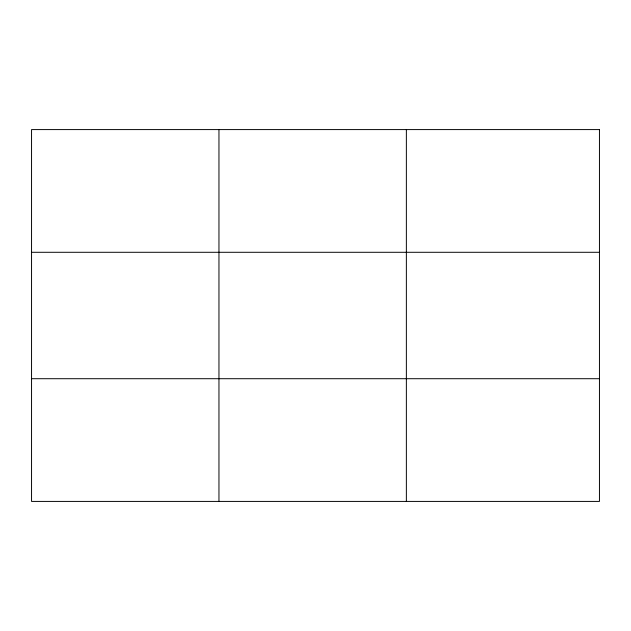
<?xml version="1.0" encoding="UTF-8"?>
<svg xmlns="http://www.w3.org/2000/svg" width="631" height="631" viewBox="0 0 631 631"><rect width="100%" height="100%" fill="white"/><g stroke="black" fill="none" stroke-linecap="round" stroke-linejoin="round"><path stroke-width="0.95" d="M218.957 501.416L218.957 129.584M406.364 501.416L406.364 129.584M31.55 252.29L599.45 252.29M31.55 378.71L599.45 378.71M599.45 129.584L599.45 501.416L31.55 501.416L31.55 129.584L599.45 129.584"/></g></svg>
